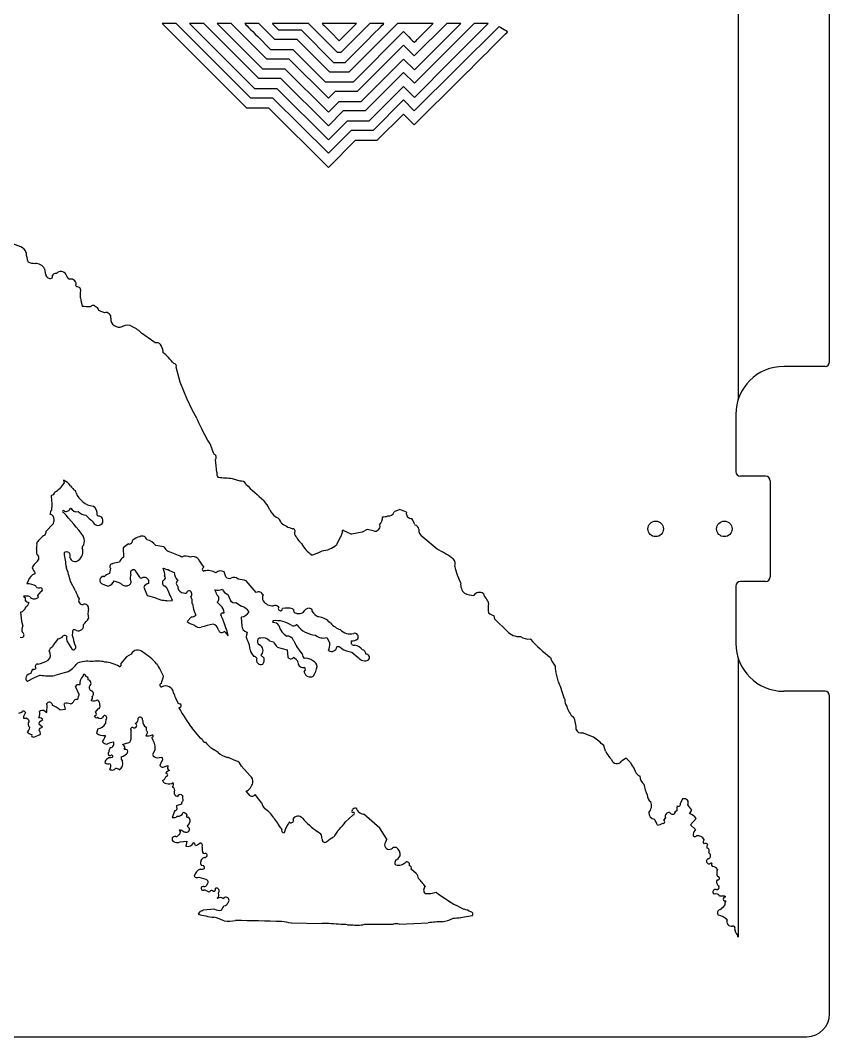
# Model space of a CAD drawing. Header units: millimetres. Extents: x -510 to 170, y -356 to 356.
# Drawn here: x -7 to 169.8, y -355.5 to -133.4 of the extents above; entities that cross this region are included whole.
import ezdxf

# ---------------------------------------------------------------- set-up
doc = ezdxf.new("R2010")
doc.units = ezdxf.units.MM

msp = doc.modelspace()

# ---------------------------------------------------------------- linework, layer by layer
at = {"color": 7, "linetype": 'Continuous', "lineweight": 25}
for p, q in [((149.75, -28.2), (149.75, -216.3)), ((169.75, -208), (169.75, -36.5)), ((27.02, -134.05), (23.94, -134.05)), ((23.94, -134.05), (42.35, -152.46)), ((43.29, -150.33), (27.02, -134.05)), ((29.96, -134.05), (44.13, -148.23)), ((33.04, -134.05), (29.96, -134.05)), ((45.04, -146.06), (33.04, -134.05)), ((35.98, -134.05), (45.88, -143.96)), ((39.06, -134.05), (35.98, -134.05)), ((46.83, -141.82), (39.06, -134.05)), ((45.04, -134.05), (43.53, -134.05)), ((48.54, -137.55), (45.04, -134.05)), ((48.71, -134.78), (49.38, -135.45)), ((49.38, -135.45), (54.28, -135.45)), ((55.93, -134.05), (51.98, -134.05)), ((54.28, -135.45), (61.39, -142.56)), ((62.26, -140.39), (55.93, -134.05)), ((62.63, -137.81), (66.39, -134.05)), ((66.39, -134.05), (62.65, -134.05)), ((69.33, -134.05), (63, -140.39)), ((75.35, -134.05), (64.75, -144.66)), ((70.84, -134.05), (69.33, -134.05)), ((83.16, -134.05), (75.35, -134.05)), ((86.1, -134.05), (79.03, -141.12)), ((92.12, -134.05), (79.05, -147.12)), ((79.05, -144.19), (89.18, -134.05)), ((81.11, -136.1), (83.16, -134.05)), ((89.18, -134.05), (86.1, -134.05)), ((87.11, -142.14), (95.18, -134.07)), ((97.53, -134.68), (88.28, -143.91)), ((93.65, -134.06), (92.12, -134.05)), ((95.18, -134.07), (93.65, -134.06)), ((97.69, -134.82), (97.53, -134.68)), ((44.83, -136.92), (47.63, -139.72)), ((53.44, -137.55), (48.54, -137.55)), ((60.55, -144.66), (53.44, -137.55)), ((60.77, -135.96), (62.63, -137.81)), ((65.73, -146.76), (76.67, -135.82)), ((76.67, -135.82), (77.83, -136.99)), ((47.63, -139.72), (52.53, -139.72)), ((52.53, -139.72), (59.57, -146.76)), ((63.91, -142.56), (68.14, -138.33)), ((76.67, -138.76), (66.53, -148.89)), ((79.03, -141.12), (76.67, -138.76)), ((51.69, -141.82), (46.83, -141.82)), ((60.25, -150.38), (51.69, -141.82)), ((63, -140.39), (62.26, -140.39)), ((67.44, -151.06), (76.68, -141.82)), ((76.68, -141.82), (79.05, -144.19)), ((79.04, -150.2), (87.11, -142.14)), ((45.88, -143.96), (50.75, -143.96)), ((50.75, -143.96), (60.25, -153.46)), ((61.39, -142.56), (63.91, -142.56)), ((88.28, -143.91), (79.03, -153.13)), ((49.91, -146.06), (45.04, -146.06)), ((60.25, -156.4), (49.91, -146.06)), ((64.75, -144.66), (60.55, -144.66)), ((76.68, -144.76), (68.28, -153.16)), ((79.05, -147.12), (76.68, -144.76)), ((79.03, -156.2), (89.22, -146.04)), ((44.13, -148.23), (49, -148.23)), ((49, -148.23), (60.25, -159.48)), ((59.57, -146.76), (65.73, -146.76)), ((69.19, -155.3), (76.67, -147.82)), ((76.67, -147.82), (79.04, -150.2)), ((48.16, -150.33), (43.29, -150.33)), ((60.25, -162.42), (48.16, -150.33)), ((61.74, -148.89), (60.25, -150.38)), ((66.53, -148.89), (61.74, -148.89)), ((76.67, -150.76), (70.03, -157.4)), ((79.03, -153.13), (76.67, -150.76)), ((42.35, -152.46), (47.21, -152.46)), ((47.21, -152.46), (60.25, -165.5)), ((60.25, -153.46), (62.65, -151.06)), ((63.49, -153.16), (60.25, -156.4)), ((62.65, -151.06), (67.44, -151.06)), ((68.28, -153.16), (63.49, -153.16)), ((60.25, -159.48), (64.43, -155.3)), ((64.43, -155.3), (69.19, -155.3)), ((70.94, -159.57), (76.67, -153.84)), ((76.67, -153.84), (77.84, -155.02)), ((77.84, -155.02), (79.03, -156.2)), ((65.27, -157.4), (60.25, -162.42)), ((70.03, -157.4), (65.27, -157.4)), ((60.25, -165.5), (66.18, -159.57)), ((66.18, -159.57), (70.94, -159.57)), ((-6.91, -182.88), (-8.69, -182.17)), ((-1.68, -187.75), (-1.76, -187.67)), ((-1.48, -188.92), (-1.68, -187.75)), ((5.28, -191.58), (5.11, -191.41)), ((6.1, -193.98), (6.15, -192.72)), ((6.93, -195.92), (6.49, -195.89)), ((7.37, -195.95), (6.93, -195.92)), ((8.33, -196.01), (7.37, -195.95)), ((11.38, -197.26), (10.11, -196.8)), ((15.31, -200.25), (15.22, -200.25)), ((24.07, -205.78), (24.15, -205.7)), ((24.07, -205.87), (24.07, -205.78)), ((27.85, -212.45), (27, -209.13)), ((168.75, -209), (159.75, -209)), ((28.03, -212.81), (27.85, -212.45)), ((29.37, -216.01), (28.03, -212.81)), ((30.61, -218.65), (29.37, -216.01)), ((31.49, -220.3), (30.61, -218.65)), ((149.25, -219.5), (149.25, -232)), ((33.96, -225.17), (32.64, -222.69)), ((155.75, -233), (150.25, -233)), ((3.29, -234.37), (2.42, -233.89)), ((2.42, -233.89), (2.53, -234.55)), ((3.65, -234.71), (3.29, -234.37)), ((3.96, -235.1), (3.65, -234.71)), ((40.98, -234.09), (39.29, -233.55)), ((42.25, -234.72), (42.25, -234.64)), ((156.75, -234), (156.75, -255)), ((-0.16, -237.13), (-0.25, -237.22)), ((5.14, -236.66), (4.99, -236.16)), ((46.2, -238.38), (46.2, -238.3)), ((3.93, -239.95), (4.01, -239.95)), ((10, -241.71), (9.74, -241.55)), ((47.5, -240.27), (47.42, -240.27)), ((48.89, -241.98), (48.8, -241.9)), ((75.85, -240.25), (74.61, -240.78)), ((77.29, -240.88), (75.85, -240.25)), ((0.09, -243.48), (-1.37, -245.03)), ((0.18, -243.48), (0.09, -243.48)), ((71.43, -243.63), (71.51, -243.71)), ((79.21, -243.67), (79.12, -243.59)), ((6.77, -246.23), (6.77, -246.14)), ((62.8, -246.29), (62.01, -247.98)), ((62.89, -246.29), (62.8, -246.29)), ((63.36, -245.19), (62.89, -246.29)), ((67.62, -245.24), (65.29, -245.64)), ((68.7, -244.62), (67.62, -245.24)), ((70.12, -244.92), (68.7, -244.62)), ((80.87, -246.3), (80.86, -246.21)), ((84.03, -248.97), (80.87, -246.3)), ((-3.39, -247.51), (-3.39, -247.74)), ((16.6, -247.8), (15.45, -248.67)), ((15.45, -248.67), (15.51, -250.67)), ((24.31, -248.42), (22.55, -248.14)), ((12.65, -253.09), (12.43, -254.27)), ((13.2, -252.07), (13.12, -252.16)), ((14.62, -251.78), (13.2, -252.07)), ((24.38, -253.86), (24.19, -253.11)), ((32.75, -253.14), (33.05, -252.87)), ((-3.8, -254.21), (-3.88, -254.29)), ((11.28, -254.97), (11.19, -254.89)), ((17.93, -253.45), (18.01, -253.53)), ((18.01, -253.53), (18.97, -255.09)), ((33.15, -253.7), (33.07, -253.79)), ((37.87, -255), (37.51, -253.92)), ((88.45, -254.62), (88.37, -254.54)), ((89.17, -256.36), (88.45, -254.62)), ((-5.33, -255.83), (-5.61, -256.52)), ((-3.55, -257.04), (-3.63, -257.13)), ((-2.54, -257.35), (-2.45, -257.43)), ((5.01, -258.07), (3.95, -256)), ((10.99, -256.56), (12.17, -257.03)), ((13.47, -255.83), (14.83, -256.38)), ((19.95, -257.24), (20.67, -259.06)), ((24.26, -255.7), (24.34, -255.7)), ((24.63, -256.95), (24.55, -257.03)), ((27.27, -255.7), (27.35, -255.7)), ((27.35, -255.7), (27.35, -255.78)), ((27.39, -257.04), (27.4, -257.39)), ((44.49, -258.41), (42.33, -255.88)), ((149.25, -257), (149.25, -269.5)), ((155.75, -256), (150.25, -256)), ((-6.25, -259.21), (-6.33, -259.29)), ((-6.33, -259.29), (-5.97, -259.51)), ((-2.6, -258.27), (-3.25, -259.04)), ((-3.25, -259.04), (-3.24, -259.13)), ((20.67, -259.06), (22.36, -259.52)), ((28.58, -258.51), (28.92, -258.56)), ((28.92, -258.56), (29.27, -258.58)), ((38.31, -258.83), (38.85, -260.15)), ((94.16, -258.65), (94.08, -258.65)), ((94.91, -260.06), (94.78, -259.8)), ((24.97, -260.2), (26.22, -260.16)), ((30.5, -260.8), (30.59, -260.88)), ((36.01, -260.57), (36.01, -260.48)), ((36.79, -261.3), (36.01, -260.57)), ((40.03, -260.62), (41.31, -261.42)), ((52.53, -262.04), (52.44, -261.96)), ((52.61, -262.12), (52.53, -262.04)), ((56.21, -261.94), (56.12, -261.86)), ((-6.99, -262.74), (-6.77, -264.66)), ((30.33, -263.73), (29.44, -264.76)), ((30.97, -262.46), (31.32, -263.37)), ((37.1, -262.83), (37.5, -262.87)), ((41.29, -263.77), (41.21, -263.85)), ((41.21, -263.85), (41.34, -265.69)), ((53.39, -263.02), (53.31, -262.94)), ((96.58, -264.27), (96.47, -263.52)), ((99.32, -266.87), (96.58, -264.27)), ((-6.77, -264.66), (-6.49, -265.74)), ((36.18, -266.5), (36.35, -266.82)), ((38.16, -266.83), (38.02, -266.53)), ((60.72, -265.08), (60.64, -265.08)), ((4.36, -267.95), (4.39, -267.62)), ((4.39, -267.62), (4.42, -267.28)), ((4.42, -267.28), (4.45, -266.94)), ((4.45, -266.94), (4.49, -266.61)), ((37.52, -266.88), (37.75, -267.08)), ((37.75, -267.08), (38.3, -267.78)), ((38.39, -267.78), (38.16, -266.83)), ((38.3, -267.78), (38.39, -267.78)), ((42.46, -267.08), (42.55, -267.16)), ((59.89, -268.28), (60.59, -269.51)), ((104.39, -268.65), (104.39, -268.57)), ((3.22, -269.15), (4.27, -270.88)), ((45.47, -270.09), (45.2, -269.88)), ((47.37, -268.95), (48.29, -269.18)), ((49.08, -270.33), (51.27, -270.94)), ((51.27, -270.94), (51.39, -272.52)), ((52.72, -268.97), (52.63, -268.89)), ((54.55, -271.85), (53.34, -270.21)), ((16.19, -272.48), (14.93, -273.96)), ((17.17, -271.87), (16.19, -272.48)), ((46.21, -272.75), (45.53, -272.1)), ((51.39, -272.52), (51.64, -272.75)), ((65.41, -271.47), (66.78, -272.61)), ((68.43, -271.89), (68.43, -271.81)), ((149.75, -272.7), (149.75, -333.75)), ((-4.7, -276.14), (-4.31, -275.13)), ((14.93, -273.96), (14.95, -274.43)), ((24.24, -276.69), (23.54, -275.21)), ((53.68, -273.63), (53.6, -273.72)), ((-4.18, -277.13), (-5.41, -277.83)), ((-2.69, -276.51), (-4.18, -277.13)), ((3.07, -275.85), (0.49, -276.59)), ((7.18, -276.65), (7.27, -276.74)), ((54.99, -275.77), (55, -275.85)), ((56.94, -276.72), (57.02, -276.63)), ((5.79, -280.71), (4.99, -278.97)), ((5.9, -278.61), (5.98, -278.53)), ((110.58, -278.1), (110.5, -278.02)), ((8.42, -281.97), (8.42, -282.06)), ((27.59, -282.79), (26.88, -281.47)), ((111.94, -281.74), (111.85, -281.66)), ((168.75, -280), (159.75, -280)), ((169.75, -350.5), (169.75, -281)), ((-1.85, -284.21), (-1.22, -284.67)), ((-1.26, -282.99), (-1.34, -282.99)), ((-1.17, -283.07), (-1.26, -282.99)), ((-1.22, -284.67), (-1.17, -283.07)), ((-0.09, -282.79), (-0.08, -283.04)), ((1.62, -284.08), (2.87, -283.88)), ((2.87, -283.88), (2.58, -282.72)), ((9.89, -283.86), (9.32, -284.54)), ((27.61, -283.62), (27.69, -283.54)), ((-7.32, -284.8), (-6.93, -284.62)), ((-6.93, -284.62), (-6.57, -284.39)), ((-6.36, -285.89), (-5.75, -285.89)), ((-3.02, -285.8), (-3.02, -285.71)), ((-2.76, -285.8), (-3.02, -285.8)), ((-2.82, -286.81), (-2.65, -286.52)), ((-2.5, -285.87), (-2.76, -285.8)), ((-2.65, -286.52), (-2.09, -286.19)), ((-2.09, -286.19), (-2.5, -285.87)), ((9.32, -284.54), (9.57, -284.82)), ((19.66, -286.35), (19.74, -286.43)), ((19.74, -286.43), (19.75, -286.51)), ((113.8, -285.62), (113.71, -285.63)), ((-2.98, -287.22), (-2.9, -287.13)), ((-2.21, -287.86), (-2.98, -287.22)), ((-2.94, -288.55), (-2.84, -288.31)), ((-2.9, -287.13), (-2.82, -286.81)), ((-2.84, -288.31), (-2.68, -288.1)), ((-2.68, -288.1), (-2.21, -287.86)), ((9.92, -288.2), (9.62, -289.13)), ((17.16, -289.76), (17.21, -288.59)), ((20.45, -287.83), (20.47, -288.5)), ((20.47, -288.5), (20.56, -288.58)), ((20.56, -288.58), (20.65, -288.88)), ((32.35, -290.25), (30.49, -288.06)), ((-4.08, -290.01), (-2.67, -289.47)), ((11.47, -289.67), (11.56, -289.75)), ((20.65, -289.19), (20.42, -289.76)), ((20.65, -288.88), (20.65, -289.19)), ((21.99, -289.97), (21.68, -290.14)), ((32.74, -290.59), (32.35, -290.25)), ((118.18, -290.02), (115.73, -289.08)), ((12.35, -291.31), (13.26, -291.04)), ((15.37, -291.65), (15.37, -291.57)), ((15.46, -291.73), (15.37, -291.65)), ((15.73, -292.73), (15.65, -292.65)), ((22.42, -292.71), (21.87, -293.82)), ((36.19, -293.38), (35.3, -292.78)), ((120.78, -293.13), (120.41, -291.88)), ((13.02, -294.48), (12.77, -294.56)), ((22.89, -294.54), (23.89, -294.43)), ((23.83, -295.35), (23.44, -296.2)), ((38.28, -294.46), (38.19, -294.46)), ((38.36, -294.45), (38.28, -294.46)), ((40.05, -295.24), (38.36, -294.45)), ((125.33, -294.59), (124.26, -295.29)), ((126.28, -295.57), (125.33, -294.59)), ((13.31, -297.19), (13.55, -297.07)), ((13.55, -297.07), (13.76, -296.88)), ((24.2, -296.59), (25.2, -296.23)), ((25.2, -296.23), (25.2, -296.32)), ((25.2, -296.32), (25.28, -296.4)), ((25.47, -297.23), (25.56, -297.31)), ((43.15, -298.5), (41.26, -296.38)), ((127.07, -296.97), (127.07, -296.89)), ((24.74, -297.92), (24.83, -298)), ((43.19, -302.85), (42.32, -301.87)), ((26.81, -302.76), (27.3, -303.03)), ((28.18, -302.63), (28.38, -302.75)), ((45.74, -304.45), (44.27, -302.57)), ((137.62, -303.54), (137.14, -304.47)), ((137.7, -303.54), (137.62, -303.54)), ((26.72, -306.06), (26.17, -307.58)), ((28.19, -304.68), (27.02, -305.05)), ((28.49, -306.6), (28.57, -306.51)), ((65.36, -306.32), (65.45, -306.51)), ((65.45, -306.51), (65.76, -306.43)), ((135.89, -306.56), (135.87, -306.76)), ((135.99, -306.37), (135.89, -306.56)), ((136.35, -306.17), (135.99, -306.37)), ((136.36, -305.35), (136.35, -306.17)), ((136.41, -305.08), (136.36, -305.35)), ((139.61, -305.99), (138.74, -304.85)), ((139.13, -306.76), (139.61, -305.99)), ((26.17, -307.58), (26.59, -307.62)), ((26.59, -307.62), (26.76, -307.63)), ((26.76, -307.63), (27.04, -307.51)), ((27.04, -307.51), (27.25, -307.3)), ((51.79, -308.64), (51.71, -308.64)), ((65.63, -307.09), (64, -308.56)), ((65.8, -306.98), (65.63, -307.09)), ((71.48, -309.94), (67.97, -306.86)), ((133.88, -307.65), (133.48, -308.17)), ((139.36, -309.18), (140.58, -307.81)), ((27.67, -310.38), (27.93, -310.8)), ((28.77, -310.69), (28.69, -310.77)), ((29.81, -308.99), (29.4, -309.5)), ((29.4, -309.5), (29.92, -309.99)), ((50.99, -309.83), (50.6, -310.93)), ((58.63, -311.21), (57.81, -310.63)), ((73.05, -312.32), (71.48, -309.94)), ((133.42, -308.92), (133.33, -308.84)), ((140.48, -310.23), (139.36, -309.18)), ((27.91, -312.88), (29.33, -312.76)), ((29.33, -312.76), (29.1, -313.85)), ((59.94, -312.93), (59.85, -312.93)), ((142.4, -313.36), (142.15, -313.02)), ((143.37, -315.34), (143.37, -315.26)), ((32.36, -317.62), (32.45, -318.03)), ((32.45, -318.03), (32.91, -318.05)), ((74.96, -317.96), (74.87, -317.88)), ((79.44, -319.84), (78.33, -318.87)), ((31.97, -320.63), (33.48, -321.09)), ((33.48, -321.09), (33.57, -321.18)), ((145.21, -321.23), (145.48, -321.2)), ((33.02, -322.7), (32.94, -322.7)), ((34.23, -323.92), (34.49, -323.61)), ((144.54, -324.34), (144.3, -324.07)), ((145.58, -322.64), (145.58, -322.56)), ((35.94, -325.21), (36.02, -325.29)), ((146.89, -324.78), (145.72, -324.81)), ((147.09, -325.86), (147, -325.78)), ((32.12, -328.28), (31.81, -328.74)), ((32.92, -327.88), (32.83, -327.97)), ((35.42, -327.65), (32.92, -327.88)), ((88.84, -327.11), (88.25, -326.83)), ((88.92, -327.19), (88.84, -327.11)), ((89.94, -327.67), (88.92, -327.19)), ((52.14, -330.7), (52.22, -330.62)), ((52.22, -330.62), (58.83, -330.77)), ((68.12, -330.94), (74.48, -330.93)), ((75.73, -330.9), (78.9, -330.73)), ((78.9, -330.73), (82.08, -330.64)), ((89.15, -329.45), (91.73, -329.04)), ((64.4, -331.04), (64.8, -331.04)), ((64.8, -331.04), (65.2, -331.02)), ((-164.75, -355.5), (164.75, -355.5))]:
    msp.add_line(p, q, dxfattribs=at)
for centre in [(131.75, -244.5), (146.75, -244.5)]:
    msp.add_circle(centre, 1.7, dxfattribs=at)
for centre, radius, start, end in [((-7.65, -184.7), 1.96, 15.7549, 67.7291), ((4.11, -183.31), 9.92, 184.9308, 196.3313), ((-3.92, -183.4), 3.08, 241.3547, 272.2825), ((-3.75, -188.72), 2.25, 27.7702, 91.3397), ((0.68, -189.43), 0.765, 76.9556, 163.3866), ((1.84, -189.53), 1.29, 29.9939, 139.4457), ((-0.5, -188.78), 0.984, 187.8901, 287.8573), ((-0.38, -189.39), 0.374, 298.099, 28.1292), ((4.28, -188.73), 1.34, 186.6262, 245.8917), ((4.03, -191.05), 1.14, 341.599, 104.7879), ((5.31, -192.46), 0.882, 342.4838, 91.7131), ((71.17, -181.83), 66.19, 190.5802, 192.2695), ((8.86, -196.24), 0.577, 35.6244, 157.0269), ((9.1, -196.88), 1.01, 4.8245, 76.8809), ((11.68, -198.31), 1.09, 350.888, 105.9329), ((14.5, -198.66), 1.76, 174.3166, 294.4325), ((16.31, -201.92), 1.95, 53.1283, 121.1962), ((14.66, -206.52), 6.78, 44.0266, 65.3481), ((-34.98, -283.43), 98.15, 54.205, 56.2646), ((22.63, -205.2), 1.39, 45.3518, 98.4644), ((20.19, -206.29), 4, 8.5653, 31.4251), ((13.06, -218.78), 16.97, 37.746, 49.5559), ((26.56, -208.89), 0.505, 331.8046, 98.6962), ((168.75, -208), 1, 270, 0), ((159.75, -219.5), 10.5, 90, 180), ((46.44, -214.58), 16.01, 200.9443, 210.465), ((30.83, -227.74), 4.05, 14.3808, 39.4355), ((39.98, -225.82), 5.3, 189.9213, 205.9754), ((34.96, -228.89), 0.795, 321.838, 71.1411), ((10.65, -233.73), 25.31, 3.6203, 9.8933), ((37.21, -232.44), 1.34, 167.1182, 220.1899), ((150.25, -232), 1, 180, 270), ((155.75, -234), 1, 0, 90), ((-2.07, -231.76), 5.38, 299.4093, 328.7309), ((6.62, -233.54), 3.08, 210.399, 238.1454), ((16.08, -502.13), 269.58, 85.0598, 85.721), ((41.27, -235.16), 1.11, 27.8839, 105.198), ((85.28, -191.17), 61.23, 225.3444, 230.3255), ((-12.49, -239.14), 12.4, 354.2006, 8.9189), ((-0.34, -236.21), 0.937, 280.7198, 345.6681), ((9.61, -234.77), 4.86, 202.9144, 261.0217), ((7.87, -241.19), 1.9, 349.2924, 59.0662), ((40.04, -243.7), 8.14, 24.948, 40.8353), ((0.47, -241.2), 1.02, 127.6988, 186.834), ((-0.75, -242.39), 1.09, 355.5813, 79.4231), ((2.42, -240.72), 0.201, 18.508, 254.6222), ((-45.26, -285.51), 65.25, 37.1071, 43.1172), ((2.91, -239.64), 1.06, 253.1208, 343.125), ((5.3, -239.36), 1.42, 204.5138, 283.0976), ((7.66, -238.57), 2.98, 226.6963, 263.293), ((11.55, -238.24), 5.36, 217.804, 238.7863), ((10.01, -242.73), 1.02, 323.0178, 90.8719), ((50.61, -239.14), 3.31, 200.0031, 236.8618), ((48.41, -243.44), 1.53, 8.6488, 71.7941), ((69.98, -242.13), 2.09, 313.9494, 7.4607), ((72.28, -239.72), 2.15, 263.7418, 295.6413), ((73.44, -240.47), 1.21, 259.1979, 344.8555), ((78.45, -241.09), 1.18, 169.5206, 272.5486), ((-2.44, -242.55), 2.78, 340.4111, 1.4417), ((9.93, -242.54), 1.2, 193.7665, 318.1675), ((54.59, -237.2), 7.6, 232.1847, 253.1635), ((70.51, -243.96), 1.03, 248.2062, 13.8593), ((72.54, -245.87), 6.96, 19.1759, 31.2078), ((78.91, -244.73), 1.1, 7.5186, 74.2121), ((1.41, -250.82), 5.84, 122.0031, 145.397), ((-2.71, -245.01), 1.34, 320.0809, 359.4324), ((4.58, -247.16), 2.38, 339.9432, 23.1807), ((19.58, -249.19), 3.01, 99.9138, 133.8989), ((19.55, -247.17), 1.07, 12.8727, 117.1212), ((52.49, -244.99), 0.52, 309.8183, 102.1993), ((54.27, -245.25), 1.45, 185.4037, 230.8336), ((55.84, -245.47), 2.64, 200.0021, 236.8654), ((63.49, -245.02), 0.215, 24.3814, 232.4943), ((72.29, -227.58), 19.36, 243.6143, 248.8161), ((81.71, -244.72), 1.72, 175.4915, 240.459), ((-6.51, -248.05), 3.13, 345.4691, 5.7602), ((4.3, -249.48), 2.33, 306.9761, 18.9539), ((7.25, -248.61), 0.756, 124.3692, 189.1116), ((16.75, -247.07), 0.746, 258.072, 3.6234), ((20.22, -249.74), 2.83, 34.4829, 82.4151), ((26.39, -247.36), 2.34, 206.9838, 244.1327), ((60.57, -244.48), 6.95, 207.4749, 235.6218), ((58.4, -243.87), 5.47, 274.9229, 311.2837), ((-0.65, -249.32), 2.86, 170.199, 195.7125), ((-3.88, -250.88), 0.916, 298.2856, 58.8089), ((3.09, -250.35), 0.812, 331.6526, 134.1479), ((38.53, -245.7), 36.23, 186.4435, 191.4802), ((4.92, -250.5), 1.15, 191.999, 312.6392), ((16.62, -252.47), 2.12, 121.6656, 160.9748), ((18.12, -270.76), 22.49, 63.3265, 71.1893), ((29.15, -252.76), 2.3, 64.3452, 113.7928), ((30.72, -251.97), 1.4, 39.3132, 114.3176), ((53.61, -239.45), 11.19, 285.7099, 298.0587), ((74.46, -268.98), 22.18, 53.9314, 64.4281), ((-1.15, -254.43), 3.57, 129.9144, 155.8936), ((6.39, -248.34), 11.75, 203.2033, 209.9539), ((-33.73, -265.65), 38.89, 14.3556, 19.107), ((13.07, -252.72), 0.563, 84.5656, 221.3442), ((28.25, -240.61), 13.15, 251.9836, 256.9399), ((39.31, -247.21), 8.44, 207.2676, 222.0694), ((33.18, -253.33), 0.477, 156.6678, 256.295), ((86.39, -252.18), 1.6, 340.5866, 45.1565), ((95.31, -251.79), 7.46, 187.1113, 201.6256), ((-2.57, -256.99), 2.99, 115.8921, 157.2734), ((11.19, -255.74), 0.851, 89.7199, 256.3428), ((13.45, -257.25), 3.16, 108.9758, 133.6285), ((18.65, -255.28), 1.69, 154.5864, 189.5986), ((17.74, -254.17), 0.739, 75.8598, 212.1224), ((19.39, -254.64), 0.617, 227.3522, 303.0909), ((20.05, -256.13), 1.02, 341.2756, 108.1484), ((24.11, -255.19), 0.557, 294.1708, 48.3472), ((23.63, -254.41), 0.93, 336.9966, 36.5041), ((31.61, -242.32), 12.78, 240.2987, 246.6745), ((29.23, -253.88), 2.68, 183.7086, 223.0156), ((33.87, -257.07), 3.44, 58.4459, 102.0533), ((36.72, -255.13), 1.45, 57.0614, 136.4519), ((38.68, -254.19), 1.15, 224.7128, 284.2065), ((39.64, -256.34), 1.24, 42.2206, 122.9554), ((155.75, -255), 1, 270, 0), ((-5.48, -260.31), 3.79, 59.4681, 92.0195), ((-2.87, -256.15), 1.25, 232.0022, 285.1304), ((-2.63, -257.83), 0.439, 274.2944, 66.2087), ((11.34, -254.83), 2.36, 290.6293, 334.8601), ((16.04, -255.41), 1.56, 218.5794, 301.0046), ((16.38, -256.09), 0.799, 305.7097, 41.1633), ((21.17, -257.79), 1.34, 96.6127, 155.9022), ((24.8, -256.28), 0.794, 133.1455, 251.2067), ((21.32, -259.84), 4.39, 13.0823, 41.1588), ((27.79, -256.4), 0.754, 125.2661, 237.8574), ((28.69, -257.21), 1.3, 187.7938, 265.2645), ((39.79, -263.57), 8.1, 71.7695, 84.5667), ((91.72, -256.69), 2.57, 172.4752, 227.5224), ((150.25, -257), 1, 90, 180), ((-5.84, -261.96), 2.78, 70.4032, 98.466), ((-6.39, -259.81), 0.516, 322.5754, 35.5158), ((-4.01, -258.76), 1.07, 212.8167, 305.244), ((-3.34, -259.38), 0.265, 256.3797, 69.864), ((12.92, -255.47), 8.33, 198.1814, 211.3416), ((6.55, -260.2), 0.842, 151.8132, 278.6867), ((25.38, -253.25), 6.96, 244.1884, 266.5558), ((19.62, -262.46), 6.98, 19.1922, 31.1894), ((29.82, -258.59), 0.55, 13.7284, 178.1939), ((29.82, -258.8), 0.634, 307.9804, 32.5182), ((28.11, -260.49), 2.41, 352.5857, 29.461), ((36.06, -254.95), 2.94, 257.8797, 290.9641), ((30.21, -260.93), 6.08, 18.7513, 30.7657), ((35.32, -259.75), 1.01, 313.2096, 49.9168), ((38.97, -256.93), 2.01, 202.264, 250.8586), ((45.02, -259.3), 1.04, 19.5893, 121.0266), ((47.23, -259.6), 1.38, 152.3027, 208.7279), ((92.41, -252.42), 6.63, 248.5488, 266.496), ((93.25, -259.95), 1.54, 57.4048, 143.9026), ((96.09, -258.36), 1.95, 188.5316, 227.7224), ((-7.39, -261.23), 1.57, 284.6674, 348.4524), ((-5.07, -259.51), 1.09, 214.0305, 267.1626), ((-6.39, -260.37), 1.28, 294.6821, 349.8694), ((7.03, -261.82), 0.865, 347.9598, 113.9604), ((12.21, -263.1), 4.48, 165.7637, 192.7737), ((35.1, -260.64), 4.52, 183.1015, 203.7964), ((35.24, -262.95), 2.26, 2.0133, 46.775), ((39.8, -259.47), 1.18, 215.6797, 281.0438), ((40.43, -264.29), 2.99, 33.515, 73.0251), ((48.08, -258.79), 2.53, 215.5131, 273.7298), ((48.61, -262.35), 1.1, 41.8951, 109.3322), ((49.79, -261.93), 0.478, 140.2807, 359.2422), ((51.3, -266.6), 4.78, 76.2101, 102.5052), ((53.33, -262.21), 0.726, 172.7422, 267.7067), ((56.08, -263.3), 1.45, 88.6282, 160.3042), ((56.3, -262.4), 0.467, 335.0034, 101.8573), ((94.13, -260.82), 1.1, 1.6885, 44.412), ((108.78, -262.01), 13.61, 174.8627, 183.6775), ((2.83, -261.05), 5.87, 312.5257, 328.7761), ((30.24, -261.94), 1.8, 272.8983, 307.0966), ((37.26, -263.31), 0.502, 108.814, 179.6548), ((15.79, -273.34), 23.25, 17.0353, 25.5796), ((40.9, -261.44), 2.36, 279.5616, 329.6102), ((53.65, -260.25), 2.78, 264.6539, 292.72), ((59.51, -260.63), 3.41, 215.2466, 245.498), ((57.59, -267.75), 4.06, 41.2293, 82.8168), ((97.88, -259.1), 4.64, 234.681, 252.2932), ((-5.42, -266.48), 1.3, 145.1295, 211.266), ((5.57, -265.56), 1.24, 254.7972, 8.523), ((32.13, -261.33), 4.36, 231.9133, 255.6941), ((32.17, -264.53), 1.52, 222.3493, 281.8869), ((38.12, -282.75), 17.65, 99.9715, 108.6019), ((34.86, -266.67), 1.33, 7.4553, 81.427), ((42.78, -265.67), 1.44, 180.6507, 257.2777), ((48.38, -264.79), 0.296, 136.5697, 226.5657), ((48.76, -270.73), 6.17, 55.6158, 95.5539), ((48.31, -266.32), 1.32, 31.0171, 95.9563), ((52.74, -264.95), 3.36, 191.7802, 242.4152), ((52.61, -264.91), 0.808, 243.7254, 317.9529), ((53.26, -265.74), 0.295, 46.5177, 99.7672), ((57.9, -262.27), 5.51, 216.2478, 265.3039), ((64.65, -261.6), 5.24, 221.5942, 250.0186), ((65.01, -264.53), 2.94, 222.6844, 285.5459), ((-6.8, -267.68), 0.581, 239.5713, 63.0377), ((12.45, -278), 14.7, 139.9534, 148.5614), ((0.9, -266.61), 1.95, 278.5299, 317.7268), ((2.66, -268.33), 0.517, 30.8466, 127.2063), ((4.3, -268.49), 1.27, 160.5416, 211.3851), ((49.51, -255.88), 46.74, 194.9649, 197.4007), ((4.68, -267.63), 1.04, 57.2282, 100.8384), ((36.95, -266.47), 0.703, 210.0531, 324.2017), ((44.06, -268.02), 1.73, 150.3634, 217.7314), ((45.74, -269.06), 0.98, 153.7386, 237.0405), ((45.32, -268.93), 0.551, 69.2882, 146.2773), ((46.02, -270.14), 1.8, 41.447, 106.3767), ((51.23, -269.43), 1.5, 20.9127, 91.7752), ((59.19, -265.58), 2.79, 231.4293, 284.5539), ((65.55, -267.47), 1.52, 258.8877, 317.0081), ((66.01, -268.11), 0.775, 328.9059, 105.2842), ((102.01, -264.4), 3.65, 222.5464, 272.966), ((104, -265.36), 3.23, 236.116, 276.8693), ((131.14, -243.63), 36.63, 223.0781, 232.3353), ((0.51, -271.46), 1.28, 118.1342, 167.6641), ((4.53, -270.33), 0.607, 244.6887, 51.0561), ((18.61, -272.59), 1.61, 44.6681, 153.1573), ((39.46, -270.88), 3.7, 359.582, 29.1516), ((46.27, -270.2), 3.2, 192.8665, 223.3795), ((44.75, -271.12), 1.25, 308.4295, 54.696), ((50.52, -268.5), 2.32, 196.875, 231.7085), ((56.85, -267.68), 4.33, 197.3842, 215.7658), ((56.08, -269.52), 4.51, 339.3104, 0.0379), ((60.95, -270.12), 1.18, 236.6252, 350.993), ((62.35, -271.16), 0.882, 37.8792, 105.2813), ((66.51, -264.74), 6.82, 239.4913, 260.736), ((65.9, -269.26), 0.703, 155.3249, 281.5344), ((65.29, -273.27), 3.4, 43.9428, 77.2511), ((67.56, -271.77), 0.878, 357.2231, 77.9603), ((159.75, -269.5), 10.5, 180, 270), ((-6.25, -263.19), 11.33, 285.786, 297.9766), ((-2.01, -272.08), 1.55, 313.8437, 35.0335), ((10.58, -285.45), 16.73, 43.3198, 56.7365), ((44.06, -272.97), 0.591, 17.7307, 101.3928), ((45.53, -273.19), 0.987, 156.4512, 292.9814), ((44.77, -273.13), 1.49, 320.0382, 15.0159), ((52.1, -272.23), 0.691, 228.1876, 322.1713), ((51.78, -274.6), 2.13, 27.1193, 66.0015), ((56.62, -271.52), 2.1, 189.1748, 219.1788), ((55.38, -274.99), 2.19, 47.7076, 100.1117), ((68.2, -271.64), 1.71, 214.1962, 299.8526), ((68.5, -272.63), 0.742, 317.7344, 95.4202), ((114.74, -270.54), 6.34, 199.2601, 218.9657), ((-4.02, -274.7), 0.517, 235.9263, 332.2564), ((-3.31, -274.54), 0.471, 72.2668, 237.7289), ((0.28, -270.11), 6.38, 295.9417, 324.016), ((7.6, -279.42), 5.97, 81.1242, 111.2703), ((9.8, -279.82), 6.42, 75.0998, 101.4828), ((10.62, -281.93), 8.36, 61.7594, 84.3207), ((14.72, -274.36), 0.25, 236.7698, 342.248), ((27.05, -272.1), 4.69, 203.5624, 221.4911), ((54.77, -273.64), 1.18, 183.7193, 287.7228), ((54.37, -275.17), 0.864, 316.0688, 28.1274), ((56.44, -274.68), 1.37, 3.1185, 72.5157), ((50.32, -272.89), 7.68, 330.8114, 347.0733), ((113.3, -274.81), 3.49, 175.3756, 194.1597), ((-5.16, -277.18), 0.698, 150.731, 249.2542), ((-4.61, -277.45), 1.31, 94.1082, 152.2285), ((-0.71, -261.45), 15.18, 262.5337, 274.5606), ((8.28, -278.33), 2.31, 133.7848, 184.8417), ((6.93, -276.58), 0.264, 343.1382, 199.9834), ((7.22, -277.33), 0.594, 345.676, 84.8238), ((7.63, -278.24), 0.785, 304.7725, 78.3692), ((-2.22, -269.99), 27.3, 342.2888, 345.7847), ((56.32, -275.49), 1.38, 195.3036, 296.6996), ((96.82, -280.17), 13.85, 8.9189, 18.9844), ((5.67, -279.36), 0.783, 72.8815, 150.2078), ((8.66, -279.22), 0.668, 149.7083, 258.6599), ((8.25, -280.54), 0.711, 303.2695, 67.4736), ((23.82, -278.67), 0.379, 95.1822, 280.621), ((24.73, -280.55), 1.72, 7.9985, 118.9786), ((51.2, -301.25), 63.74, 17.897, 21.2954), ((3.69, -281.69), 1.09, 277.723, 343.9827), ((5.3, -282.64), 0.862, 77.521, 130.6521), ((7.88, -281.88), 2.39, 150.7185, 178.2022), ((8.18, -281.46), 0.57, 294.8898, 34.8342), ((8.91, -280.47), 1.66, 252.7068, 303.8358), ((8.99, -282.94), 1.38, 357.3494, 52.1621), ((22.1, -282.66), 4.93, 13.9696, 28.4642), ((113.9, -282.11), 2, 169.4927, 217.41), ((168.75, -281), 1, 0, 90), ((-2.11, -285.21), 1.03, 75.7257, 132.6995), ((-0.69, -283.03), 0.649, 22.1474, 176.1693), ((-1.66, -287.53), 4.76, 46.4535, 70.6219), ((3.15, -284.28), 1.67, 65.5879, 109.9048), ((9.85, -283.27), 0.586, 274.2968, 26.9132), ((27.73, -283.15), 0.39, 263.8726, 111.9278), ((66.17, -261.74), 44.34, 209.5699, 216.4107), ((117.09, -281.99), 4.96, 195.5376, 227.0701), ((-6.39, -284.95), 0.595, 34.1178, 107.8831), ((-3.87, -286.09), 2.5, 144.0598, 175.4605), ((-6.06, -286.89), 1.04, 20.4293, 72.1039), ((-4.31, -287.17), 1.02, 140.4137, 229.4417), ((-4.38, -284.83), 1.62, 327.0519, 13.4592), ((9.15, -284.94), 0.439, 274.2815, 15.5914), ((9.6, -285.37), 0.418, 181.5451, 308.4404), ((10.43, -285.13), 0.807, 224.6551, 309.6663), ((11.4, -285.78), 0.459, 314.4747, 176.5954), ((13.9, -286.96), 2.34, 158.564, 182.7401), ((17.62, -286.04), 1.12, 294.9262, 8.7037), ((19.15, -286.2), 0.533, 343.5678, 142.3336), ((21.07, -286.65), 1.34, 174.083, 242.1737), ((108.58, -288.15), 5.8, 357.8843, 25.8475), ((-6.18, -287.85), 1.22, 302.5377, 355.6487), ((-3.57, -289.24), 0.926, 345.8477, 47.7821), ((9.53, -285.88), 2.36, 279.5715, 329.5943), ((17.45, -288.29), 0.385, 49.6407, 232.2884), ((17.89, -287.53), 0.505, 246.8515, 67.3842), ((115.44, -288), 1.12, 199.1334, 285.2698), ((-4.31, -287.85), 1.59, 219.9385, 262.6693), ((-4.18, -289.63), 0.387, 148.8953, 285.29), ((11.09, -287.52), 2.18, 227.7019, 280.1204), ((7.14, -288.34), 4.64, 324.6787, 342.3061), ((15.66, -290.14), 1.54, 320.9465, 14.0956), ((20.68, -286.99), 2.78, 264.6503, 292.7228), ((18.2, -292.53), 4.22, 357.5574, 34.4985), ((21.72, -289.85), 0.296, 335.4315, 83.4256), ((33.45, -290.43), 0.735, 193.1513, 267.5998), ((97.72, -316.72), 33.64, 47.5923, 52.5356), ((11.75, -290.61), 0.928, 206.4173, 310.2253), ((13.94, -293.26), 1.62, 144.0738, 182.1913), ((12.62, -291.51), 0.8, 270.8342, 36.1382), ((13.9, -284.12), 7.59, 281.1825, 292.9927), ((15.24, -292.26), 0.567, 316.3695, 67.3621), ((15.92, -293.22), 0.524, 341.9728, 111.1516), ((38.59, -287.06), 6.6, 218.4331, 240.1432), ((127.53, -289.62), 7.61, 207.4371, 224.2581), ((12.59, -295.68), 1.13, 80.7009, 176.1633), ((12.58, -293.65), 0.418, 128.1477, 308.6967), ((12.93, -294.23), 0.264, 289.2602, 110.0131), ((13.76, -295.79), 1.63, 300.9021, 19.4773), ((15.92, -294.56), 0.926, 165.8355, 227.7884), ((14.18, -291.61), 2.86, 287.2474, 321.6927), ((22.84, -293.53), 1.01, 196.1657, 273.2104), ((23.45, -294.86), 0.618, 307.9909, 44.7355), ((39.73, -289.18), 5.5, 229.9204, 253.7671), ((39.74, -296.78), 1.57, 14.6709, 78.4565), ((123.26, -294.6), 1.22, 195.6666, 325.6863), ((12.23, -294.62), 1.25, 231.9971, 285.1388), ((11.79, -296.39), 0.954, 315.4999, 36.0753), ((13.07, -295.96), 1.26, 241.0654, 280.6423), ((13.87, -297.87), 0.994, 42.84, 96.6711), ((24.03, -296), 0.623, 198.8389, 286.1597), ((26.06, -298.84), 1.61, 108.1245, 144.9791), ((25.61, -296.76), 0.49, 132.4117, 253.3278), ((129.89, -294.3), 3.83, 199.35, 222.4824), ((129.57, -296.27), 2.6, 195.6037, 240.2846), ((22.85, -297.69), 2.19, 302.7962, 335.7892), ((24.91, -299.26), 0.914, 197.0695, 268.7274), ((24.88, -298.29), 0.296, 263.3924, 99.715), ((42.15, -299.79), 1.63, 353.1586, 52.1397), ((130.61, -298.51), 2.33, 180.2824, 231.7299), ((25.41, -298.44), 1.81, 253.1317, 302.6776), ((24.8, -300.26), 1.61, 333.6664, 10.5377), ((26.05, -301.6), 0.661, 326.8405, 73.1368), ((27.45, -302.18), 0.868, 165.8405, 222.6421), ((40.96, -299.33), 2.88, 298.2069, 346.9453), ((138.29, -298.74), 9.26, 189.9511, 205.061), ((27.96, -303.31), 0.714, 71.8576, 156.9895), ((29.14, -304.63), 0.954, 132.0385, 183.161), ((32.52, -302.93), 4.14, 177.502, 193.7889), ((43.57, -302.11), 0.836, 242.7264, 326.386), ((131.59, -302.71), 1.69, 178.2468, 238.0059), ((128.49, -304.95), 2.35, 318.8241, 20.1091), ((138, -304.36), 0.881, 326.8662, 109.9999), ((26.79, -305.61), 0.458, 260.3679, 32.6841), ((27.35, -305.08), 0.328, 174.1867, 238.5303), ((28.15, -308.07), 1.61, 38.1325, 74.999), ((47.63, -304.29), 1.89, 185.1063, 224.4108), ((42.45, -311.55), 7.07, 33.564, 57.2179), ((66.18, -306.38), 0.821, 118.3199, 175.4756), ((65.66, -306.71), 0.296, 296.7661, 69.9554), ((66.09, -305.96), 0.43, 358.0196, 135.07), ((68.12, -304.97), 1.89, 212.1016, 265.2129), ((131.67, -306.57), 1.42, 177.151, 261.716), ((134.75, -307.37), 0.912, 88.6711, 198.1251), ((135.46, -306.12), 0.766, 206.5198, 302.3989), ((136.69, -304.67), 0.496, 235.3854, 23.4887), ((27.42, -306.15), 1.16, 261.7692, 337.5032), ((29.46, -307.3), 0.231, 100.8372, 305.8873), ((29.05, -308.33), 1.01, 319.1906, 56.6113), ((54.39, -304.36), 6.89, 208.5026, 220.0901), ((71.48, -321.41), 23.54, 147.1364, 150.5231), ((52.12, -308.25), 0.507, 230.3248, 36.0741), ((53.62, -308.56), 1.25, 39.1064, 150.7477), ((67.91, -296.02), 17.76, 221.4155, 235.3468), ((56, -303.18), 9.64, 313.3924, 326.0863), ((125.55, -311.98), 7.15, 22.123, 34.131), ((133.35, -308.54), 0.39, 279.2603, 71.1759), ((138.02, -309.82), 3.26, 38.2213, 70.0932), ((27.38, -310.86), 0.555, 285.7072, 5.4039), ((27.74, -311.7), 1.32, 44.7147, 93.1693), ((29.2, -310.1), 0.731, 234.0281, 8.5861), ((52.81, -307.11), 4.06, 204.5319, 227.604), ((50.54, -310.39), 0.545, 149.0906, 275.9693), ((67.31, -314.78), 6.56, 135.5329, 153.852), ((130.98, -304.51), 4.93, 283.9683, 298.4622), ((141.5, -311.46), 1.59, 129.9291, 172.6749), ((26.71, -312.32), 0.591, 130.951, 228.4699), ((27.2, -311.7), 1.38, 230.2788, 300.823), ((26.75, -312.51), 0.768, 76.142, 124.3143), ((27.02, -311.23), 0.536, 261.002, 342.7421), ((29.48, -312.4), 1.51, 255.4683, 334.0497), ((29.25, -314.58), 2.2, 23.2618, 43.8703), ((31.01, -312.22), 1.51, 279.9323, 320.3989), ((32.24, -313.73), 0.545, 329.1039, 95.951), ((54.03, -312.98), 4.93, 8.0631, 21.0514), ((59.5, -312.44), 0.607, 166.1056, 304.9578), ((64.03, -317.16), 5.89, 116.4212, 134.0817), ((83.53, -317.63), 11.75, 153.1699, 159.9222), ((140.32, -311.36), 0.416, 165.7296, 329.4742), ((140.8, -313.42), 1.85, 31.7837, 93.7132), ((142.68, -312.89), 0.545, 124.0438, 193.0694), ((31.5, -314.5), 1.3, 340.789, 22.3193), ((33.22, -314.96), 0.489, 175.9565, 293.4277), ((33.29, -315.86), 0.47, 267.3737, 75.1396), ((73.57, -313.49), 1.07, 185.6433, 311.0804), ((74.79, -314.92), 0.807, 65.9164, 129.6703), ((74.27, -315.63), 1.68, 347.1861, 59.6518), ((142.69, -313.66), 0.414, 21.2017, 133.8409), ((143.95, -314.07), 1.04, 147.2248, 190.8409), ((142.8, -314.92), 0.668, 329.7115, 78.6468), ((143.02, -315.96), 0.711, 295.6526, 59.8441), ((33.44, -317.42), 1.1, 98.8017, 190.4662), ((75.71, -317.47), 0.931, 146.644, 206.0974), ((73.61, -314.61), 2.69, 299.4137, 328.7233), ((75.47, -315.31), 2.7, 259.0297, 312.1632), ((77.38, -317.93), 0.627, 341.5609, 98.8849), ((143.41, -317.15), 0.563, 98.927, 286.0395), ((143.81, -317.9), 0.318, 47.8932, 139.5321), ((144.39, -317.92), 0.444, 144.6813, 246.5227), ((33.16, -320.95), 2.26, 113.5252, 166.3325), ((32.47, -317.63), 1.26, 260.0631, 303.6637), ((32.67, -318.51), 0.524, 341.7377, 62.7118), ((77.96, -318.59), 0.463, 322.8747, 88.1663), ((78.03, -321.21), 1.96, 8.5844, 44.0821), ((144.25, -319.4), 1.07, 23.6271, 92.1104), ((146.86, -319.68), 1.78, 156.5141, 206.6111), ((31.58, -319.98), 0.756, 214.377, 300.6667), ((33.45, -321.72), 0.555, 304.6578, 77.3957), ((51.81, -345.43), 37.34, 37.4725, 41.0397), ((145.93, -321.74), 0.888, 144.6934, 246.501), ((145.34, -320.85), 0.381, 290.9352, 100.4204), ((32.85, -323.09), 0.404, 77.454, 298.3459), ((33.17, -322.12), 0.594, 255.6764, 354.8184), ((32.68, -326.09), 2.67, 54.5663, 82.1551), ((34.7, -324.06), 0.49, 42.4188, 114.9465), ((35.05, -323.15), 0.582, 270.6153, 10.1356), ((35.79, -323.66), 0.638, 314.7059, 105.0178), ((35.54, -324.51), 0.804, 299.4656, 29.4494), ((82, -323.48), 0.947, 125.6548, 231.1038), ((81.87, -318.42), 5.81, 265.3701, 289.563), ((100.56, -303.34), 26.52, 230.8418, 242.3277), ((144.78, -323.84), 0.533, 73.5666, 205.8732), ((144.89, -325.18), 0.91, 23.9489, 112.7759), ((145.09, -322.83), 0.523, 251.9605, 21.1722), ((36.62, -326.16), 1.06, 51.2445, 124.2449), ((37.87, -325.7), 0.69, 309.5977, 148.5075), ((37.45, -326.05), 0.872, 272.347, 348.093), ((146.88, -325.41), 0.392, 75.0869, 288.0532), ((147.9, -326.55), 1.07, 139.745, 192.871), ((146.69, -324.99), 0.295, 353.4028, 46.551), ((40.39, -294.23), 35.56, 256.0359, 261.6324), ((32.84, -328.96), 0.994, 90.3395, 136.6397), ((36.45, -325.61), 2.28, 243.1123, 279.988), ((38.89, -328.57), 2.16, 130.2851, 160.7845), ((88.75, -332.96), 5.43, 61.0455, 77.3176), ((91.32, -328.73), 0.516, 322.5622, 84.1593), ((145.94, -328.43), 0.711, 100.9678, 222.8519), ((143.49, -324.07), 4.33, 302.3401, 321.249), ((32.73, -340.46), 11.33, 65.1389, 77.3366), ((38.49, -320.81), 9.43, 263.9172, 279.2057), ((35.95, -729.62), 399.52, 87.9784, 89.4188), ((48.16, -347.56), 17.32, 76.7223, 83.776), ((59.31, -360.29), 29.52, 82.9054, 90.9291), ((63.44, -338.37), 7.39, 82.5483, 93.7532), ((66.49, -324.67), 6.48, 258.5125, 284.6108), ((75.16, -333.21), 2.38, 76.3017, 106.82), ((84.7, -344.04), 13.65, 88.4045, 101.0774), ((84.34, -324.28), 6.16, 276.9077, 300.6951), ((87.65, -320.82), 8.76, 268.9412, 279.9078), ((144.27, -333.44), 4.67, 48.4027, 75.7645), ((148.29, -330.35), 1.01, 156.3513, 281.5831), ((148.64, -331.75), 0.441, 326.8578, 110.0004), ((151.39, -331.67), 2.4, 187.7844, 208.7335), ((147.86, -334.12), 1.93, 10.9698, 42.1699), ((164.75, -350.5), 5, 270, 0)]:
    msp.add_arc(centre, radius, start, end, dxfattribs=at)
for points in [[(43.53, -134.05), (42.7, -134.05), (42.01, -134.06), (42.01, -134.08)], [(42.01, -134.08), (42.01, -134.09), (43.28, -135.37), (44.83, -136.92)], [(51.98, -134.05), (49.81, -134.05), (48.03, -134.06), (48.03, -134.08)], [(48.03, -134.08), (48.03, -134.09), (48.34, -134.41), (48.71, -134.78)], [(62.65, -134.05), (60.6, -134.05), (58.92, -134.06), (58.92, -134.08)], [(58.92, -134.08), (58.92, -134.09), (59.76, -134.94), (60.77, -135.96)], [(68.14, -138.33), (70.46, -136.01), (72.36, -134.09), (72.36, -134.08)], [(72.36, -134.08), (72.36, -134.06), (71.68, -134.05), (70.84, -134.05)], [(98.97, -135.61), (98.52, -135.4), (98, -135.08), (97.69, -134.82)], [(77.83, -136.99), (78.47, -137.62), (79.01, -138.15), (79.03, -138.15)], [(79.03, -138.15), (79.05, -138.15), (79.98, -137.23), (81.11, -136.1)], [(89.22, -146.04), (94.83, -140.44), (99.41, -135.85), (99.41, -135.84)], [(99.41, -135.84), (99.41, -135.83), (99.22, -135.73), (98.97, -135.61)]]:
    msp.add_open_spline(points, degree=3, dxfattribs=at)

doc.saveas('drawing.dxf')
